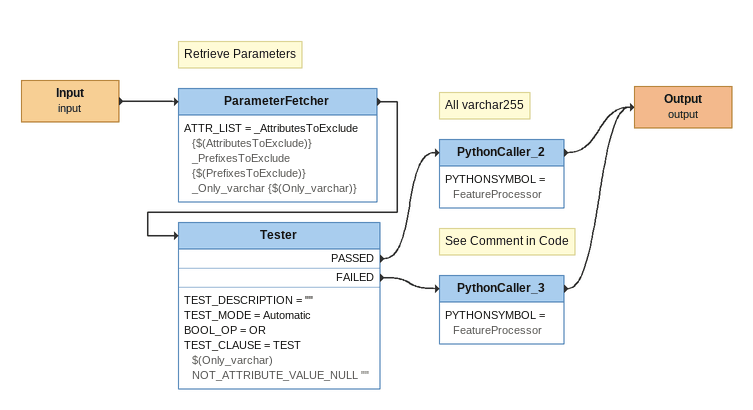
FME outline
Input (input)
    -> ParameterFetcher
Note: Retrieve Parameters
ParameterFetcher
    ATTR_LIST = _AttributesToExclude {$(AttributesToExclude)} _PrefixesToExclude {$(PrefixesToExclude)} _Only_varchar {$(Only_varchar)}
    -> Tester
Tester
    TEST_DESCRIPTION = ""
    TEST_MODE = Automatic
    BOOL_OP = OR
    TEST_CLAUSE = TEST $(Only_varchar) NOT_ATTRIBUTE_VALUE_NULL ""
    PASSED -> PythonCaller_2
    FAILED -> PythonCaller_3
Note: All varchar255
PythonCaller_2
    PYTHONSYMBOL = FeatureProcessor
    -> Output (output)
Note: See Comment in Code
PythonCaller_3
    PYTHONSYMBOL = FeatureProcessor
    -> Output (output)
Output (output)
